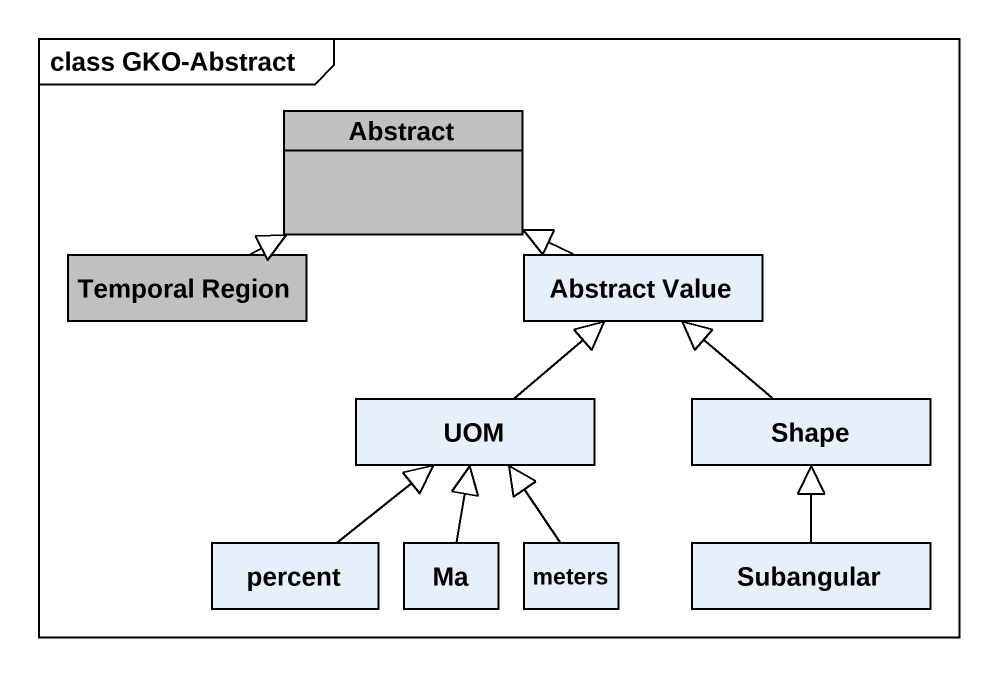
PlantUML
@startuml
mainframe class GKO-Abstract
hide circle
hide empty members
class "Abstract" as Abstract_ #C0C0C0
class "Temporal Region" as Temporal_Region #C0C0C0
class "Abstract Value" as Abstract_Value
class UOM
class Shape
class percent
class Ma
class meters
class Subangular
Temporal_Region -right-|> Abstract_
Abstract_Value -left-|> Abstract_
UOM -up-|> Abstract_Value
Shape -up-|> Abstract_Value
percent -up-|> UOM
Ma -up-|> UOM
meters -up-|> UOM
Subangular -up-|> Shape
@enduml
